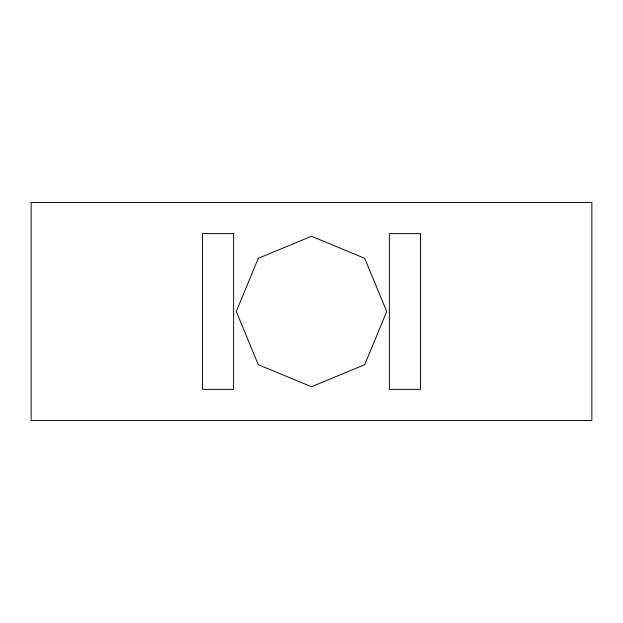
<?xml version="1.0" encoding="UTF-8"?>
<svg xmlns="http://www.w3.org/2000/svg" width="623" height="623" viewBox="0 0 623 623"><rect width="100%" height="100%" fill="white"/><g stroke="black" fill="none" stroke-linecap="round" stroke-linejoin="round"><path stroke-width="0.93" d="M258.304 258.304L236.273 311.5L258.304 364.696L311.5 386.727L364.696 364.696L386.727 311.5L364.696 258.304L311.5 236.273L258.304 258.304M591.85 202.475L31.15 202.475L31.15 420.525L591.85 420.525L591.85 202.475M233.625 233.625L202.475 233.625L202.475 389.375L233.625 389.375L233.625 233.625M420.525 233.625L389.375 233.625L389.375 389.375L420.525 389.375L420.525 233.625"/></g></svg>
